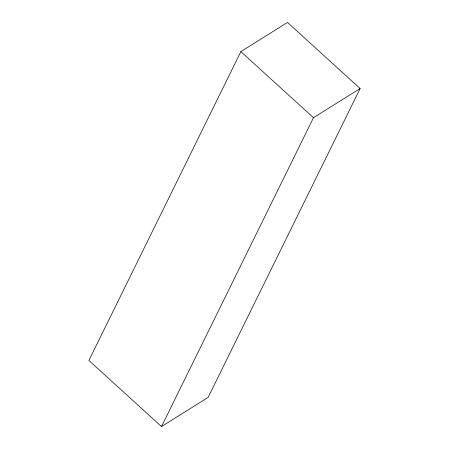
<?xml version="1.0" encoding="UTF-8"?>
<svg xmlns="http://www.w3.org/2000/svg" width="449" height="449" viewBox="0 0 449 449"><rect width="100%" height="100%" fill="white"/><g stroke="black" fill="none" stroke-linecap="round" stroke-linejoin="round"><path stroke-width="0.67" d="M240.855 51.624L88.88 360.48L161.511 426.55L208.145 397.376L360.12 88.52L287.489 22.45L240.855 51.624L313.486 117.694L161.511 426.55M313.486 117.694L360.12 88.52"/></g></svg>
